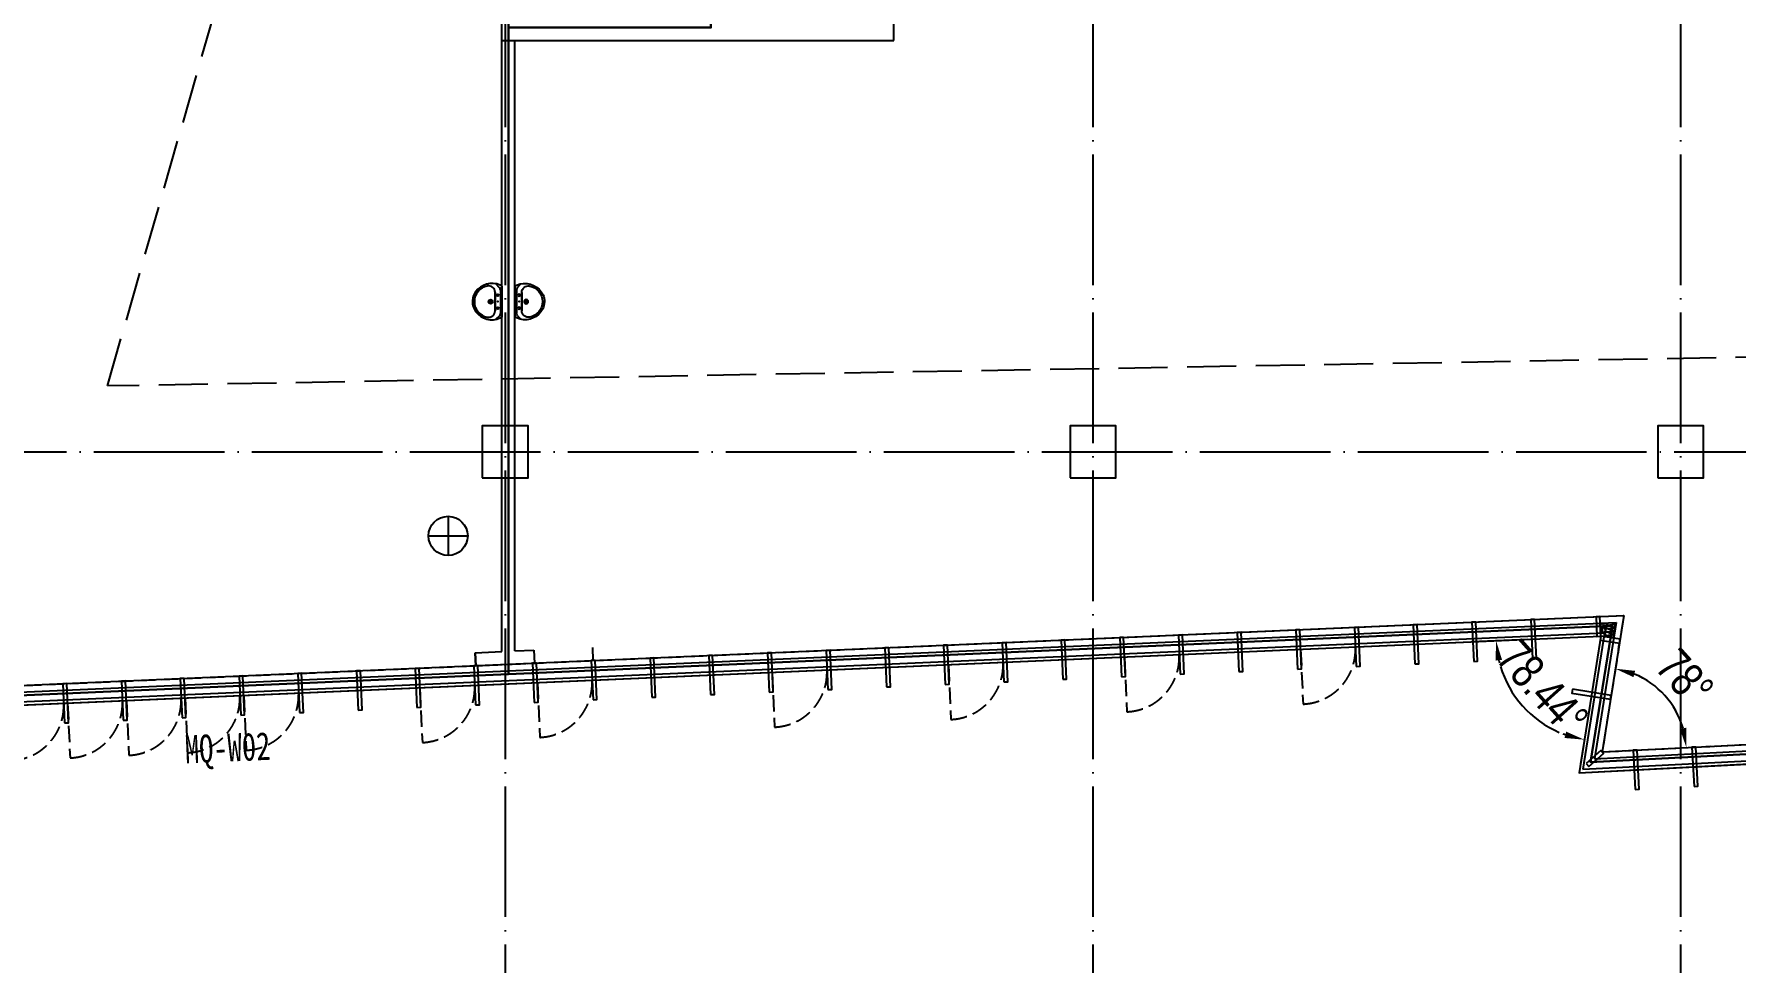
# Model space of a CAD drawing. Extents: x -233336 to 840473, y -28113 to 330904.
# Drawn here: x 706168 to 732232, y 78660 to 92891 of the extents above; entities that cross this region are included whole.
import ezdxf
from ezdxf.xclip import XClip

# ---------------------------------------------------------------- set-up
doc = ezdxf.new("R2010")
doc.units = 0
doc.header["$LTSCALE"] = 1000
doc.header["$XCLIPFRAME"] = 2
for name, pattern in [('104-14# 核心筒$0$DOTE', [2.42, 2, -0.2, 0.02, -0.2]), ('14#楼幕墙$0$DASH', [0.35, 0.25, -0.1]), ('X-104 14#平面$0$$0$DASH', [0.35, 0.25, -0.1]), ('X-104 14#平面$0$109 3#平面$0$DASH', [0.35, 0.25, -0.1])]:
    doc.linetypes.add(name, pattern=pattern)
doc.layers.get('0').update_dxf_attribs({"linetype": 'CONTINUOUS'})
doc.layers.get('Defpoints').update_dxf_attribs({"linetype": 'CONTINUOUS'})
for name, color, linetype in [('104-14# 核心筒$0$A_AXIS-轴线', 8, '104-14# 核心筒$0$DOTE'), ('104-14# 核心筒$0$A_STR-砼柱', 8, 'CONTINUOUS'), ('14#楼幕墙$0$A-C_玻璃幕墙', 8, 'CONTINUOUS'), ('14#楼幕墙$0$A-C_窗', 8, 'CONTINUOUS'), ('X-104 14#平面$0$01-标注_尺寸', 8, 'CONTINUOUS'), ('X-104 14#平面$0$02-TEXT_门窗', 9, 'CONTINUOUS'), ('X-104 14#平面$0$05-填充_天正', 8, 'CONTINUOUS'), ('X-104 14#平面$0$A-C_玻璃幕墙', 8, 'CONTINUOUS'), ('X-104 14#平面$0$A-I_卫-洁具', 8, 'CONTINUOUS'), ('X-104 14#平面$0$A-SUR_吊顶', 8, 'CONTINUOUS'), ('X-104 14#平面$0$A-TECH_结构', 8, 'CONTINUOUS'), ('X-104 14#平面$0$A_STR-砌块墙', 7, 'CONTINUOUS')]:
    doc.layers.add(name, color=color, linetype=linetype)
doc.layers.add('X-104 14#平面$0$000套内', color=8, linetype='CONTINUOUS', lineweight=30)
doc.styles.add('X-104 14#平面$0$_TCH_DIM_T3', font='ros.shx', dxfattribs={"width": 0.8, "bigfont": 'jd.shx'})
doc.styles.add('X-104 14#平面$0$_TCH_WINDOW', font='STXIHEI.TTF', dxfattribs={"width": 0.75, "height": 3.5})
doc.dimstyles.new('X-104 14#平面$0$_TCH_ARROW&&150', dxfattribs={"dimtxt": 525, "dimasz": 300, "dimexe": 375, "dimexo": 450, "dimgap": 150, "dimtad": 1, "dimdec": 0, "dimzin": 0, "dimdsep": 46, "dimtxsty": 'X-104 14#平面$0$_TCH_DIM_T3', "dimcen": 0.09, "dimclrt": 7, "dimazin": 2, "dimtfac": 1, "dimtdec": 0, "dimtix": 1, "dimtmove": 2, "dimatfit": 3, "dimfxl": 0, "dimtolj": 1, "dimtzin": 0, "dimarcsym": 0})

# ---------------------------------------------------------------- blocks, each defined once
blk = doc.blocks.new('14#楼幕墙$0$A$C103B1A8E')
blk.add_lwpolyline([(0, 0), (60, 0), (60, 600), (0, 600)], close=True)
blk = doc.blocks.new('14#楼幕墙$0$A$C678332E3')
blk.add_lwpolyline([(0, 0), (60, 0), (60, 300), (0, 300)], close=True)
blk = doc.blocks.new('14#楼幕墙$0$A$C09283E46')
for name, p, rotation in [('14#楼幕墙$0$A$C103B1A8E', (-23985, -1899), 2.410065309878989e-12), ('14#楼幕墙$0$A$C103B1A8E', (-23085, -1899), 2.410065309878989e-12), ('14#楼幕墙$0$A$C103B1A8E', (-22185, -1899), 2.410065309878989e-12), ('14#楼幕墙$0$A$C103B1A8E', (-21285, -1899), 2.410065309878989e-12), ('14#楼幕墙$0$A$C103B1A8E', (-20385, -1899), 2.410065309878989e-12), ('14#楼幕墙$0$A$C103B1A8E', (-19485, -1899), 2.410065309878989e-12), ('14#楼幕墙$0$A$C103B1A8E', (-18585, -1899), 2.410065309878989e-12), ('14#楼幕墙$0$A$C103B1A8E', (-17685, -1899), 2.410065309878989e-12), ('14#楼幕墙$0$A$C103B1A8E', (-16785, -1899), 2.410065309878989e-12), ('14#楼幕墙$0$A$C103B1A8E', (-15885, -1899), 2.410065309878989e-12), ('14#楼幕墙$0$A$C103B1A8E', (-14985, -1899), 2.410065309878989e-12), ('14#楼幕墙$0$A$C103B1A8E', (-14085, -1899), 2.410065309878989e-12), ('14#楼幕墙$0$A$C103B1A8E', (-13185, -1899), 2.410065309878989e-12), ('14#楼幕墙$0$A$C103B1A8E', (-12285, -1899), 2.410065309878989e-12), ('14#楼幕墙$0$A$C103B1A8E', (-11385, -1899), 2.410065309878989e-12), ('14#楼幕墙$0$A$C103B1A8E', (-10485, -1899), 2.410065309878989e-12), ('14#楼幕墙$0$A$C103B1A8E', (-9585, -1899), 2.410065309878989e-12), ('14#楼幕墙$0$A$C103B1A8E', (-8685, -1899), 2.410065309878989e-12), ('14#楼幕墙$0$A$C103B1A8E', (-7785, -1899), 2.410065309878989e-12), ('14#楼幕墙$0$A$C103B1A8E', (-6885, -1899), 2.410065309878989e-12), ('14#楼幕墙$0$A$C103B1A8E', (-5985, -1899), 2.410065309878989e-12), ('14#楼幕墙$0$A$C103B1A8E', (-5085, -1899), 2.410065309878989e-12), ('14#楼幕墙$0$A$C103B1A8E', (-4185, -1899), 2.410065309878989e-12), ('14#楼幕墙$0$A$C103B1A8E', (-3285, -1899), 2.410065309878989e-12), ('14#楼幕墙$0$A$C103B1A8E', (-2385, -1899), 2.410065309878989e-12), ('14#楼幕墙$0$A$C103B1A8E', (-1485, -1899), 2.410065309878989e-12), ('14#楼幕墙$0$A$C678332E3', (-484, -1599), 359.9999999999987), ('14#楼幕墙$0$A$C678332E3', (-424, -1599), 258.4518973650799), ('14#楼幕墙$0$A$C103B1A8E', (-892, -2391), 258.4518973650774), ('14#楼幕墙$0$A$C678332E3', (-731, -3537), 309.2259486825447), ('14#楼幕墙$0$A$C103B1A8E', (2, -3967), 0.4546658823147814), ('14#楼幕墙$0$A$C103B1A8E', (902, -3960), 0.4546658823147814)]:
    blk.add_blockref(name, p, dxfattribs=dict(rotation=rotation))
blk = doc.blocks.new('14#楼幕墙$0$A$C2CD63A88')
at = {"linetype": '14#楼幕墙$0$DASH'}
blk.add_lwpolyline([(0, 670), (0, -170)], dxfattribs=at)
blk.add_arc((0, 670), 840, 270, 0, dxfattribs=at)
blk = doc.blocks.new('14#楼幕墙$0$$LinePat$岩棉板')
at = {"color": 0}
for p, q in [((0, -17), (12, -67)), ((12, -67), (24, -17))]:
    blk.add_line(p, q, dxfattribs=at)
for centre, start, end in [((12, -17), 0, 180), ((0, -67), 270, 0), ((24, -67), 180, 270)]:
    blk.add_arc(centre, 12, start, end, dxfattribs=at)
at = {"layer": 'Defpoints'}
blk.add_point((0, 0), dxfattribs=at)
at = {"layer": 'Defpoints', "color": 0}
blk.add_point((24, -84), dxfattribs=at)
blk = doc.blocks.new('14#楼幕墙')
at = {"layer": '14#楼幕墙$0$A-C_玻璃幕墙'}
for p, q in [((-5636, 84575), (40532, 86591)), ((40081, 84396), (83848, 86653)), ((40200, 84502), (83848, 86753)), ((40532, 86591), (40200, 84502)), ((-6010, 84258), (40178, 86275)), ((-5947, 84311), (40237, 86328)), ((-5760, 84469), (40414, 86485)), ((39845, 84184), (83846, 86453)), ((40178, 86275), (39845, 84184)), ((39904, 84237), (83846, 86503)), ((40237, 86328), (39904, 84237)), ((40414, 86485), (40081, 84396))]:
    blk.add_line(p, q, dxfattribs=at)
at = {"color": 8, "yscale": 1.782568518697715, "zscale": 1.782568518697715}
for p, xscale, rotation in [((40169, 86475), 2.098245324658764, 2.486397279790848), ((40220, 86477), 2.098245324658764, 2.486397279790848), ((40376, 86243), -2.213396694601261, 260.9518973650796), ((40384, 86296), -2.213396694601261, 260.9518973650796), ((40392, 86348), -2.213396694601261, 260.9518973650796), ((40401, 86401), -2.213396694601261, 260.9518973650796)]:
    blk.add_blockref('14#楼幕墙$0$$LinePat$岩棉板', p, dxfattribs=dict(at, xscale=xscale, rotation=rotation))
at = {"layer": '14#楼幕墙$0$A-C_玻璃幕墙', "rotation": 2.499999999999448}
blk.add_blockref('14#楼幕墙$0$A$C09283E46', (40532, 87891), dxfattribs=at)
at = {"layer": '14#楼幕墙$0$A-C_窗', "rotation": 2.499999999979593}
for p in [(35611, 85405), (27518, 85052), (30216, 85169), (32913, 85287), (22124, 84816), (23922, 84895), (15830, 84541), (16729, 84580), (17628, 84620), (18527, 84659), (19426, 84698)]:
    blk.add_blockref('14#楼幕墙$0$A$C2CD63A88', p, dxfattribs=at)
blk = doc.blocks.new('_FZHK')
blk.add_lwpolyline([(-0.5, -0.5), (0.5, -0.5), (0.5, 0.5), (-0.5, 0.5)], close=True)
blk = doc.blocks.new('104-14# 核心筒')
at = {"layer": '104-14# 核心筒$0$A_AXIS-轴线'}
for p, q in [((23400, 139633.6), (23400, 80554.9)), ((32400, 139633.6), (32400, 80554.9)), ((41400, 139633.6), (41400, 80554.9)), ((-9520, 89100), (68400, 89100))]:
    blk.add_line(p, q, dxfattribs=at)
at = {"layer": '104-14# 核心筒$0$A_STR-砼柱', "xscale": 700, "yscale": 800, "zscale": 800}
for p in [(23400, 89100), (32400, 89100), (41400, 89100)]:
    blk.add_blockref('_FZHK', p, dxfattribs=at)
blk = doc.blocks.new('X-104 14#平面$0$rqg')
at = {"color": 3}
for p, q in [((0, 300), (0, -300)), ((-300, 0), (300, 0))]:
    blk.add_line(p, q, dxfattribs=at)
blk.add_circle((0, 0), 300, dxfattribs=at)
blk = doc.blocks.new('X-104 14#平面$0$$lvtry$00000178')
at = {"color": 0}
for p, q in [((-238, 0), (238, 0)), ((-214, -36), (-272, -91)), ((-180, -23), (180, -23)), ((-142, -105), (140, -105)), ((140, -105), (-142, -105)), ((216, -37), (268, -91))]:
    blk.add_line(p, q, dxfattribs=at)
blk.add_lwpolyline([(-104, -430, 0.224698), (110, -425, 0.348046), (269, -79), (239, 0), (-241, 0), (-271, -79, 0.356844)], format="xyb", close=True, dxfattribs=at)
for centre, radius in [((-100, -65), 16.3), ((1, -172), 31.6), ((100, -65), 16.3)]:
    blk.add_circle(centre, radius, dxfattribs=at)
at = {"color": 0, "lineweight": 13}
blk.add_circle((1, -172), 23, dxfattribs=at)
at = {"color": 0}
for centre, radius, start, end in [((-142, -205), 100, 90, 190.5602), ((-1, -179), 243, 190.5602, 349.4398), ((-180, -73), 50, 90, 133.181), ((140, -205), 100, 349.4398, 90), ((180, -73), 50, 44.5607, 90)]:
    blk.add_arc(centre, radius, start, end, dxfattribs=at)
for p in [(0, -65), (1, -172)]:
    blk.add_point(p, dxfattribs=at)
blk = doc.blocks.new('*D218')
at = {"layer": 'Defpoints', "color": 0}
for p in [(40379, 85628), (41329, 85127), (40200, 84502), (41338, 84561)]:
    blk.add_point(p, dxfattribs=at)
at = {"layer": 'X-104 14#平面$0$01-标注_尺寸', "color": 0, "lineweight": -2}
for p, q in [((40450, 86072), (40462, 86147)), ((41787, 84584), (41863, 84588))]:
    blk.add_line(p, q, dxfattribs=at)
blk.add_arc((40200, 84502), 1291, 16.2974, 67.6064, dxfattribs=at)
at = {"layer": 'X-104 14#平面$0$01-标注_尺寸', "color": 0}
for points in [[(40678, 85648), (40705, 85744), (40403, 85777)], [(41488, 84873), (41389, 84856), (41489, 84569)]]:
    blk.add_solid(points, dxfattribs=at)
at = {"layer": 'X-104 14#平面$0$01-标注_尺寸', "color": 7, "insert": (41466, 85641), "char_height": 525, "attachment_point": 5, "rotation": 311.9519, "style": 'X-104 14#平面$0$_TCH_DIM_T3'}
blk.add_mtext('\\A1;78%%d', dxfattribs=at)
blk = doc.blocks.new('*D219')
at = {"layer": 'Defpoints', "color": 0}
for p in [(40178, 86275), (39512, 86246), (38770, 85505), (40073, 85617)]:
    blk.add_point(p, dxfattribs=at)
at = {"layer": 'X-104 14#平面$0$01-标注_尺寸', "color": 0, "lineweight": -2}
for p, q in [((39063, 86226), (38200, 86188)), ((40003, 85172), (39867, 84320))]:
    blk.add_line(p, q, dxfattribs=at)
for start, end in [(193.2371, 194.7525), (196.7601, 246.7016), (248.7092, 250.2246)]:
    blk.add_arc((40178, 86275), 1605, start, end, dxfattribs=at)
at = {"layer": 'X-104 14#平面$0$01-标注_尺寸', "color": 0}
for points in [[(38567, 85901), (38666, 85914), (38575, 86205)], [(39648, 84813), (39623, 84716), (39926, 84690)]]:
    blk.add_solid(points, dxfattribs=at)
at = {"layer": 'X-104 14#平面$0$01-标注_尺寸', "color": 7, "insert": (39288, 85481), "char_height": 525, "attachment_point": 5, "rotation": 311.7309, "style": 'X-104 14#平面$0$_TCH_DIM_T3'}
blk.add_mtext('\\A1;78.44%%d', dxfattribs=at)
blk = doc.blocks.new('X-104 14#平面')
for points in [[(22950.5, 85823), (22941.8, 86022.8)], [(24748.8, 85901.5), (24740.1, 86101.3)]]:
    blk.add_lwpolyline(points)
at = {"layer": 'X-104 14#平面$0$000套内'}
for points in [[(23450, 85694.7), (-5822.8, 84416.6), (-2618.1, 99493.5), (5804.2, 97703.3), (8513.6, 110450), (23450, 110450), (23450, 102650), (22050, 102650), (22050, 96900), (23450, 96900)], [(23450, 85694.7), (23450, 95600), (26550, 95600), (26550, 96800), (32300, 96800), (32300, 96700), (41500, 96700), (41500, 105700), (36000, 105700), (36000, 110450), (50400, 110450), (50400, 96800), (59400, 96800), (59400, 85343.1), (40022.3, 84342.9), (40355.1, 86432.8), (23450, 85694.7)]]:
    blk.add_lwpolyline(points, close=True, dxfattribs=at)
at = {"layer": 'X-104 14#平面$0$05-填充_天正'}
blk.add_lwpolyline([(20640.3, 85572), (23450, 85694.7), (23450, 105800), (19757.1, 105800)], dxfattribs=at)
at = {"layer": 'X-104 14#平面$0$A-C_玻璃幕墙'}
blk.add_lwpolyline([(109062.3, 84667.9), (119297.3, 99814.5), (117562.9, 100200.5), (120741.8, 127894.6), (99426.9, 133825), (92631.2, 109400), (86987.2, 109400), (86987.2, 110600), (8392.2, 110600), (5688.7, 97881.2), (-2733.6, 99671.4), (-6009.8, 84258.3), (40178.1, 86274.9), (39845.1, 84183.6), (83845.6, 86452.5)], close=True, dxfattribs=at)
at = {"layer": 'X-104 14#平面$0$A-SUR_吊顶', "linetype": 'X-104 14#平面$0$109 3#平面$0$DASH', "ltscale": 3}
blk.add_lwpolyline([(82466.9, 86681.8), (83499.8, 89365.9), (52926.6, 88084.7), (53491, 90739.8), (17309.3, 90108.2), (22065.4, 106694.6), (62738.3, 107720), (62307.5, 106691.2), (92309.4, 108057.1)], dxfattribs=at)
at = {"layer": 'X-104 14#平面$0$A-TECH_结构', "linetype": 'X-104 14#平面$0$$0$DASH'}
blk.add_lwpolyline([(120414.6, 127674.3), (99635.5, 133455.6), (96317.6, 121532.1), (85624.2, 124507.3), (87140.3, 129956.4), (83582.3, 130946.3), (66456.4, 115400), (609.3, 115400), (8.3, 112572.3), (4214.3, 111678.3), (1409.8, 98484.1), (-2502.5, 99315.7), (-5635.8, 84574.9), (40532.1, 86590.6), (40199.6, 84502.3), (83848.5, 86753.1), (108910.7, 84979.4), (118802, 99617.3), (117234.1, 99966.3)], close=True, dxfattribs=at)
at = {"layer": 'X-104 14#平面$0$A_STR-砌块墙'}
for p, q in [((29350, 95400), (29350, 96800)), ((23350, 95400), (23350, 96400)), ((23350, 95400), (26450, 95400)), ((23350, 86040.6), (23350, 95400)), ((23350, 95400), (23550, 95400)), ((23550, 86049.4), (23550, 95400)), ((26450, 95400), (29350, 95400)), ((22941.8, 86022.8), (23350, 86040.6)), ((22941.8, 86022.8), (22950.5, 85823)), ((23550, 86049.4), (23840.9, 86062.1)), ((23840.9, 86062.1), (23849.6, 85862.3)), ((22950.5, 85823), (23454.4, 85845)), ((23454.4, 85845), (23849.6, 85862.3))]:
    blk.add_line(p, q, dxfattribs=at)
ref = blk.add_blockref('104-14# 核心筒', (0, 0))
XClip(ref).set_block_clipping_path([(-38664.3623821461, -25500), (139216.5485069363, 330900)])
blk.add_blockref('14#楼幕墙', (0, 0))
at = {"layer": 'Defpoints'}
blk.add_blockref('X-104 14#平面$0$rqg', (22525.6, 87811.9), dxfattribs=at)
at = {"layer": 'X-104 14#平面$0$A-I_卫-洁具', "rotation": 269.9999999999993}
blk.add_blockref('X-104 14#平面$0$$lvtry$00000178', (23350, 91400), dxfattribs=at)
at = {"layer": 'X-104 14#平面$0$A-I_卫-洁具', "yscale": -1, "rotation": 270.0000000000007}
blk.add_blockref('X-104 14#平面$0$$lvtry$00000178', (23550, 91400), dxfattribs=at)
at = {"layer": 'X-104 14#平面$0$02-TEXT_门窗', "style": 'X-104 14#平面$0$_TCH_WINDOW', "width": 0.75}
blk.add_text('MQ-W02', height=428.14, rotation=2.5, dxfattribs=at).set_placement((18503.8, 84325.4))
at = {"layer": 'X-104 14#平面$0$01-标注_尺寸'}
for base, center, p1, p2, text, picture, middle, turn in [((38770, 85505.4), (40178.1, 86274.9), (39512.3, 86245.7), (40073.3, 85616.8), '78.44%%d', '*D219', (39288.4, 85481.4), 311.73087), ((41329.2, 85127.2), (40199.6, 84502.3), (41337.8, 84561), (40378.8, 85627.8), '78%%d', '*D218', (41466.4, 85641), 311.9519)]:
    dim = blk.add_angular_dim_3p(base=base, center=center, p1=p1, p2=p2, text=text, dimstyle='X-104 14#平面$0$_TCH_ARROW&&150', override={"dimgap": 0}, dxfattribs=at)
    dim.commit()
    dim.dimension.update_dxf_attribs({"geometry": picture, "text_midpoint": middle, "dimtype": 165, "text_rotation": turn})

msp = doc.modelspace()

# ---------------------------------------------------------------- block references
msp.add_blockref('X-104 14#平面', (689983.4, -2608.9))

doc.saveas('drawing.dxf')
